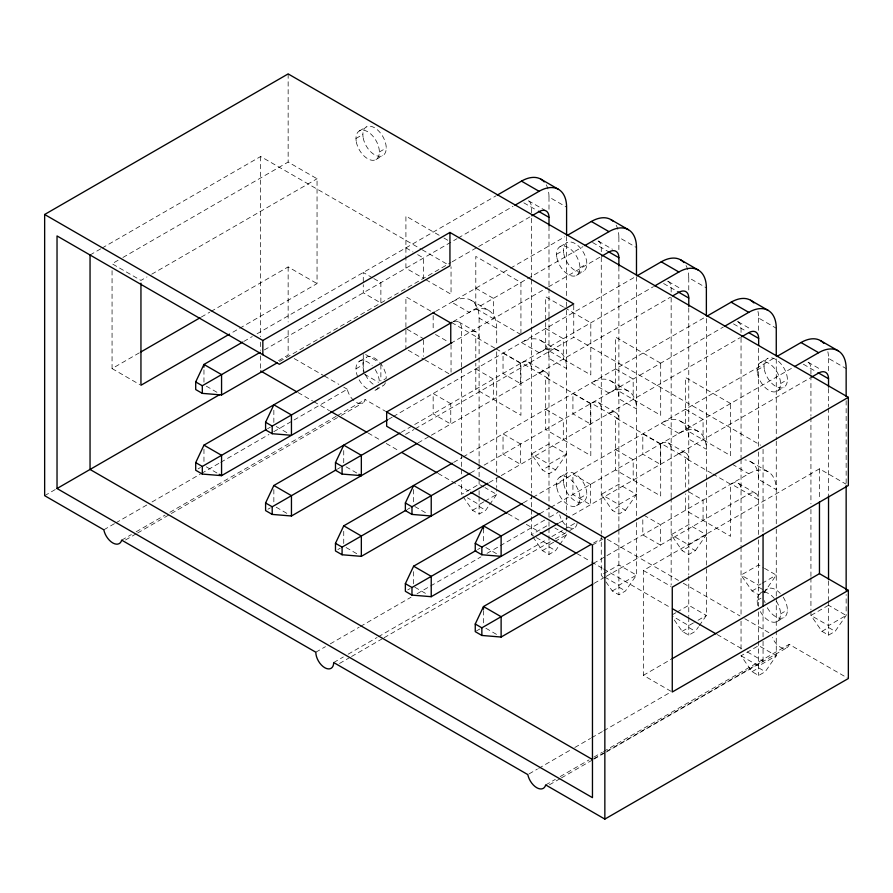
<?xml version="1.0" encoding="UTF-8"?>
<svg xmlns="http://www.w3.org/2000/svg" width="893" height="893" viewBox="0 0 893 893"><rect width="100%" height="100%" fill="white"/><g stroke="black" fill="none" stroke-linecap="round" stroke-linejoin="round"><path stroke-width="0.67" stroke-dasharray="4.46 3.35" d="M463.065 496.664L472.497 510.283L479.106 514.1L485.703 510.283L488.851 505.739M489.643 504.612L496.709 494.398L496.709 488.862M555.591 469.93L566.597 454.046L548.994 443.877L531.38 454.046L542.386 469.93L548.994 473.748L555.591 469.93L548.994 466.124L542.386 469.93M532.954 537.017L542.386 550.635L548.994 554.441L555.591 550.635L566.597 534.751L566.597 529.203M625.48 510.283L636.486 494.398L618.882 484.229L601.268 494.398L612.274 510.283L618.882 514.1L625.48 510.283L618.882 506.476L612.274 510.283M605.99 581.901L612.274 590.976L618.882 594.794L625.48 590.976L636.486 575.092L636.486 518.32M695.368 550.635L706.374 534.751L688.771 524.582L671.156 534.751L682.163 550.635L688.771 554.441L695.368 550.635L688.771 546.817L682.163 550.635M674.304 619.988L682.163 631.329L688.771 635.146L695.368 631.329L698.516 626.797M699.297 625.658L706.374 615.444L706.374 566.977M764.52 568.316L776.263 575.092L765.256 590.976L761.952 592.885M741.045 655.797L758.648 665.955L776.263 655.797L758.648 645.628L741.045 655.797L752.051 671.681L758.648 675.488L765.256 671.681L776.263 655.797L776.263 630.871M810.933 611.259L810.933 615.444L821.94 631.329L828.537 635.146L835.145 631.329L846.151 615.444L846.151 594.526M90.048 254.996L100.864 248.756M102.059 248.064L260.644 156.509L421.005 249.091M118.088 260.254L112.06 263.736L140.949 280.413L146.977 276.93M122.91 257.474L288.149 162.068L317.048 178.756L317.048 283.594L230.718 333.435M359.399 130.914L366.286 126.94M355.972 138.482L362.859 134.508M151.721 274.196L317.048 178.756M379.369 151.989L386.245 148.015M375.942 159.557L382.818 155.583M112.06 270.635L112.06 368.586L139.799 352.568M201.316 317.048L209.755 312.182M210.96 311.478L288.149 266.918L317.048 283.594M243.8 341.45L252.25 336.572M257.084 333.781L496.128 195.768M264.328 349.933L456.993 238.699M458.198 237.996L513.029 206.35M44.65 495.671L55.5 489.409M278.516 360.649L288.149 355.079L288.149 327.53M279.52 361.498L450.954 262.52M452.159 261.816L477.509 247.182M478.726 246.49L530.632 216.508M435.527 311.456L509.267 268.882M510.472 268.179L564.8 236.812M359.399 361.252L366.286 357.278M559.978 246.714L566.865 242.74M355.972 368.82L362.859 364.846M556.562 254.282L563.438 250.319M198.067 468.892L200.423 467.53M267.476 428.819L270.4 427.122M453.131 321.625L582.917 246.691M103.811 529.817L114.65 523.555M115.856 522.863L147.2 504.768M152.022 501.978L200.244 474.138M201.45 473.446L219.533 463.009M220.738 462.317L268.96 434.478M273.771 431.687L347.31 389.236A13.082 7.557 60 0 0 356.251 402.341A13.082 7.557 60 0 0 365.192 399.562L385.687 411.394M383.945 379.681L386.245 378.353A16.543 9.544 60 0 0 374.413 358.015A16.543 9.544 60 0 0 362.859 365.181A16.543 9.544 60 0 0 374.982 385.341M579.948 267.788L586.824 263.815M450.764 343.325L547.398 287.535M548.603 286.832L600.52 256.86M375.942 389.895L382.818 385.921M576.521 275.357L583.397 271.383M121.694 540.142L131.338 534.583M136.16 531.793L165.082 515.094M169.904 512.303L336.259 416.261M337.465 415.569L365.192 399.562M125.533 539.964L136.383 533.69M137.589 532.998L170.139 514.212M171.344 513.508L340.11 416.071M341.316 415.379L363.016 402.855M388.399 419.364L392.228 417.154M393.233 416.573L634.689 277.165M267.945 509.233L270.311 507.871M337.353 469.16L340.289 467.474M401.18 432.312L653.509 286.631M405.567 434.389L413.972 429.533M415.178 428.841L573.752 337.286L760.646 445.183M418.08 442.895L430.158 435.918M431.364 435.226L670.409 297.213M453.655 462.384L462.116 457.506M463.121 456.915L705.783 316.814M337.833 549.586L340.2 548.224M407.241 509.512L410.166 507.827M470.566 472.955L723.397 326.983M489.174 482.544L500.259 476.148M501.252 475.567L740.297 337.565M483.805 501.855L479.106 504.567L467.363 497.792M484.977 501.174L496.709 494.398L484.977 487.623M566.597 454.046L548.994 464.215L531.38 454.046M472.497 510.283L479.106 506.476L485.703 510.283M559.978 477.052L566.865 473.089M760.568 362.525L767.444 358.551M523.343 502.848L532.005 497.847M533.009 497.267L775.671 357.167M556.562 484.631L563.438 480.657M757.141 370.093L764.017 366.119M407.721 589.938L410.088 588.576M477.61 549.586L480.054 548.168M539.752 513.709L549.608 508.017M550.814 507.324L792.571 367.737M579.948 498.127L586.824 494.153M780.527 383.588L787.403 379.625M315.809 652.214L325.454 646.655M330.276 643.864L359.198 627.165M360.404 626.462L411.037 597.238M417.064 593.756L480.959 556.875M486.986 553.392L499.042 546.427M500.247 545.735L544.842 519.983M549.664 517.203L558.103 512.325M576.521 505.695L583.397 501.732M777.1 391.167L783.976 387.194M531.38 516.746L531.38 534.751L548.994 524.582M559.063 522.885L810.185 377.906M333.692 662.539L343.336 656.98M348.158 654.189L377.092 637.49M378.297 636.787L547.063 539.361M551.874 536.57L562.724 530.308M563.929 529.616L574.779 523.354M339.507 663.466L350.357 657.192M351.563 656.5L382.907 638.406M384.113 637.714L550.468 541.671M555.29 538.881L568.551 531.223M569.756 530.531L574.579 527.752M553.682 542.207L548.994 544.909L534.907 536.782M554.866 541.526L566.597 534.751L554.866 527.964M636.486 494.398L618.882 504.567L601.268 494.398M542.386 550.635L548.994 546.817L555.591 550.635M593.432 543.078L601.882 538.2M592.461 545.065L603.277 538.825M476.427 630.96L479.965 628.918M593.432 563.416L748.747 473.748A38.912 22.47 -60 0 1 776.263 489.632L758.648 479.463A38.912 22.47 -60 0 0 744.896 459.895M603.612 573.741L618.882 564.934L636.486 575.092L618.882 585.261L603.612 576.454M594.124 583.341L604.996 577.068M606.213 576.376L748.747 494.075A14.009 8.093 -60 0 1 758.648 499.801L731.133 483.906A14.009 8.093 -60 0 1 741.045 489.632M671.056 691.316L643.362 675.331L643.362 570.482L819.461 468.814L845.939 484.106M706.374 534.751L688.771 544.909L671.156 534.751M612.274 590.976L618.882 587.17L625.48 590.976M672.329 614.764L675.856 612.732M677.028 612.051L688.771 605.275L706.374 615.444L694.631 622.22M760.858 593.521L758.648 594.794L752.051 590.976L741.045 575.092L758.648 564.934L763.348 567.635M693.459 622.901L688.771 625.613L672.329 616.125M761.003 583.91L758.648 585.261L741.045 575.092M762.175 583.229L776.263 575.092M682.163 631.329L688.771 627.522L695.368 631.329M752.051 590.976L758.648 587.17L763.057 589.715M760.568 592.863L764.006 590.876M765.145 590.217L767.444 588.889M757.141 600.431L761.729 597.785M643.362 675.331L671.112 659.313M780.527 613.938L787.403 609.964M777.1 621.506L783.976 617.532M529.013 773.918L537.452 769.052M538.658 768.348L570.002 750.254M574.824 747.474L590.485 738.422M591.691 737.73L602.541 731.467M603.746 730.764L671.257 691.796M545.69 784.936L555.334 779.377M560.157 776.586L589.09 759.887M593.912 757.097L602.351 752.23M603.556 751.538L789.189 644.355L847.144 677.809M593.666 758.827L763.057 661.032L763.057 639.109M549.396 784.835L560.246 778.573M561.451 777.881L592.796 759.787M594.001 759.083L604.851 752.821M606.057 752.129L786.878 647.738M752.051 671.681L758.648 667.864L765.256 671.681M821.94 631.329L828.537 627.522L835.145 631.329M546.27 184.806A38.912 22.47 -60 0 1 548.994 197.018L566.597 207.187M616.159 225.159A38.912 22.47 -60 0 1 618.882 237.371L636.486 247.54M686.036 265.511A38.912 22.47 -60 0 1 688.771 277.723L706.374 287.881M757.967 311.4A38.912 22.47 -60 0 1 758.648 318.064L776.263 328.233M827.844 351.742A38.912 22.47 -60 0 1 828.537 358.417L846.151 368.586M528.477 200.769L544.92 210.268M598.366 241.121L612.453 249.259M668.254 281.474L681.169 288.93M738.143 321.815L751.058 329.271M808.031 362.167L820.946 369.624M523.823 202.823L537.251 210.581M592.539 242.494L607.798 251.301M663.599 283.516L677.687 291.654M733.488 323.869L746.916 331.627M803.376 364.221L816.805 371.968M439.166 235.283L405.913 216.084L405.913 268.19L423.728 278.471M443.91 238.018L448.666 240.764M563.505 307.058L545.69 296.777L545.69 318.723M564.689 307.75L590.809 322.831L590.809 374.937L545.69 348.884L545.69 320.085M422.21 249.794L447.527 264.406M405.913 247.852L412.957 251.915M417.656 254.628L423.528 258.021L423.528 278.348M475.802 288.205L493.416 298.374L493.416 318.701M545.69 328.546L563.304 338.715L563.304 359.053M615.578 368.898L633.182 379.067L633.182 399.394M685.467 409.251L703.07 419.42L703.07 439.747M471.046 300.26L488.661 310.418M540.935 340.601L558.538 350.77M610.823 380.954L628.426 391.123M680.712 421.306L698.315 431.464M750.589 461.648L768.203 471.817M425.916 279.732L451.043 294.244L451.043 266.817M520.932 334.585L475.802 308.531L475.802 256.425L520.932 282.478L520.932 333.212M496.709 328.233A38.912 22.47 -60 0 0 469.205 312.349L451.59 302.18A38.912 22.47 -60 0 1 479.106 318.064L496.709 328.233L496.709 346.238M732.316 464.26L748.747 473.748M458.589 321.826L476.203 331.984M528.477 362.167L546.092 372.336M598.366 402.52L615.98 412.689M668.254 442.872L685.869 453.03M738.143 483.213L755.746 493.382M451.59 322.518L479.106 338.402A14.009 8.093 -60 0 0 469.205 332.687M430.85 311.177L405.913 296.777L405.913 328.557M494.8 348.103L475.802 337.13L475.802 357.847M495.995 348.783L520.932 363.183L520.932 415.29L475.802 389.236L475.802 363.183M711.587 473.257L685.467 458.176L685.467 489.944M712.77 473.949L730.586 484.229L730.586 536.336L685.467 510.283L685.467 493.829M372.66 277.902L363.272 272.477L363.272 283.315M373.832 278.571L380.876 282.646L380.876 302.973L363.272 292.804L363.272 284.677M435.505 334.518L448.42 341.963M407.085 329.227L423.528 338.715M475.802 368.898L493.416 379.067L493.416 399.405M545.69 409.251L563.304 419.42L563.304 439.747M615.578 449.603L633.182 459.761L633.182 480.099M688.983 491.976L703.07 500.113L703.07 520.452M408.268 350.246L423.728 359.165M424.722 359.745L451.043 374.937M365.617 354.532L378.532 361.989M643.987 515.25L660.429 524.738L660.429 545.065L642.815 534.907L642.815 517.281M364.444 374.189L378.532 382.316M294.188 358.562L323.166 375.294M324.371 375.986L338.86 384.358M343.693 387.149L347.31 389.236M607.34 539.361L678.468 580.428M683.29 583.218L739.962 615.936M744.784 618.715L770.101 633.338M643.362 570.482L671.056 586.467M483.805 486.942L479.106 484.229L461.491 494.398L461.491 480.546M298.083 392.585L312.572 400.946M313.778 401.649L329.484 410.713M368.128 433.027L381.411 440.695M386.245 443.486L399.528 451.155M438.173 473.469L468.367 490.893M508.229 513.91L521.512 521.579M526.345 524.37L540.834 532.73M577.068 553.649L590.351 561.329M591.557 562.021L602.429 568.294M603.635 568.997L671.268 608.044M717.157 634.532L742.518 649.178M747.352 651.968L763.057 661.032M531.38 534.751L533.735 536.101M206.305 386.144L218.048 392.92M276.194 426.486L287.937 433.272M346.082 466.838L357.825 473.614M414.798 506.51L426.53 513.285M485.859 547.532L498.774 554.988M112.06 368.586L139.743 384.57M206.305 466.838L218.048 473.614M276.194 507.191L289.109 514.647M346.082 547.532L358.997 554.988M414.798 587.203L427.702 594.66M485.859 628.237L497.591 635.012M602.842 577.369L601.268 575.092L601.268 534.94M846.151 400.656L846.151 484.341M828.537 358.417L828.537 372.359M828.537 388.511L828.537 406.639M828.537 408.034L828.537 495.102M828.537 580.986L828.537 599.694M828.537 600.509L828.537 635.146M819.461 468.814L819.461 499.165M810.933 374.156L810.933 368.586A14.009 8.093 -60 0 0 806.602 361.632M810.933 375.551L810.933 416.004M810.933 417.399L810.933 503.864M810.933 509.445L810.933 576.398M810.933 577.782L810.933 609.863M776.263 358.919L776.263 439.814M776.263 441.209L776.263 527.674M776.263 529.069L776.263 596.256M776.263 597.64L776.263 629.487M763.057 449.313L763.057 533.11M763.057 608.97L763.057 637.736M758.648 318.064L758.648 332.017M758.648 348.158L758.648 447.192M758.648 451.958L758.648 535.052M758.648 539.83L758.648 606.414M758.648 611.962L758.648 640.091M758.648 641.04L758.648 675.488M741.045 332.419L741.045 328.233A14.009 8.093 -60 0 0 737.317 321.447M741.045 338L741.045 457.942M741.045 459.337L741.045 546.404M741.045 547.197L741.045 615.634M741.045 621.171L741.045 650.249M706.374 318.567L706.374 565.593M688.771 277.723L688.771 291.665M688.771 307.817L688.771 487.143M688.771 487.734L688.771 574.813M688.771 576.197L688.771 616.393M688.771 617.297L688.771 635.146M671.156 292.067L671.156 287.881A14.009 8.093 -60 0 0 667.428 281.094M671.156 297.648L671.156 497.088M671.156 497.747L671.156 584.982M636.486 276.819L636.486 516.935M618.882 237.371L618.882 251.313M618.882 266.661L618.882 528.489M618.882 529.873L618.882 594.794M601.268 251.714L601.268 247.54A14.009 8.093 -60 0 0 598.098 240.976M601.268 257.296L601.268 533.556M573.752 305.317L573.752 337.286M566.597 236.478L566.597 300.628M566.597 302.024L566.597 309M566.597 310.396L566.597 513.977M566.597 515.361L566.597 527.819M548.994 197.018L548.994 209.576M548.994 226.309L548.994 287.088M548.994 288.484L548.994 316.379M548.994 316.959L548.994 503.808M548.994 504.757L548.994 517.214M548.994 521.813L548.994 527.361M548.994 528.299L548.994 535.22M548.994 535.7L548.994 554.441M531.38 212.768L531.38 207.187A14.009 8.093 -60 0 0 527.06 200.233M531.38 218.35L531.38 278.315M531.38 279.71L531.38 325.733M531.38 327.128L531.38 493.204M531.38 494.588L531.38 508.441M531.38 509.825L531.38 515.361M496.709 351.775L496.709 472.241M496.709 477.777L496.709 487.478M483.504 528.556L483.504 543.469M483.504 610.611L483.504 624.174M479.106 318.064L479.106 356.407M479.106 357.792L479.106 463.456M479.106 464.405L479.106 478.257M479.106 479.641L479.106 485.178M479.106 490.715L479.106 496.251M479.106 496.742L479.106 514.1M461.491 367.001L461.491 328.233A14.009 8.093 -60 0 0 453.064 321.793M461.491 368.396L461.491 452.851M461.491 454.247L461.491 468.088M461.491 469.472L461.491 475.009M451.043 344.776L451.043 372.191M433.161 315.53L433.161 330.443M423.528 340.077L423.528 356.34M413.615 489.565L413.615 503.116M413.615 571.62L413.615 583.821M405.913 329.908L405.913 348.884M380.876 364.701L380.876 380.965M363.272 354.532L363.272 373.508M343.738 450.574L343.738 462.775M343.738 531.268L343.738 544.83M288.149 73.907L288.149 162.068M288.149 266.918L288.149 322.016M273.85 410.222L273.85 422.422M273.85 489.565L273.85 503.116M260.644 156.509L260.644 336.717M260.644 342.198L260.644 350.413M260.644 355.894L260.644 369.602M203.961 369.869L203.961 383.432M203.961 449.212L203.961 462.775M678.859 453.733A14.009 8.093 -60 0 1 688.771 459.449L661.255 443.564A14.009 8.093 -60 0 1 671.156 449.279M608.97 413.381A14.009 8.093 -60 0 1 618.882 419.096L591.367 403.212A14.009 8.093 -60 0 1 601.268 408.927M539.082 373.028A14.009 8.093 -60 0 1 548.994 378.755L521.479 362.859A14.009 8.093 -60 0 1 531.38 368.586M385.475 382.729A16.543 9.544 60 0 1 379.893 386.702M378.264 387.417A16.543 9.544 60 0 1 373.765 390.621M367.246 388.823A16.543 9.544 60 0 1 356.262 366.052A16.543 9.544 60 0 1 372.247 365.784M375.149 369.512A16.543 9.544 60 0 1 379.335 381.322M764.263 592.115A16.543 9.544 60 0 1 779.165 606.827A16.543 9.544 60 0 1 775.169 622.187A16.543 9.544 60 0 1 759.575 610.086M757.911 605.7A16.543 9.544 60 0 1 761.349 592.483M783.194 597.149A16.543 9.544 60 0 1 784.132 617.443A16.543 9.544 60 0 1 766.998 607.195M765.122 602.831A16.543 9.544 60 0 1 764.508 600.632M764.508 592.852A16.543 9.544 60 0 1 780.281 593.421M789.189 644.355A13.082 7.557 60 0 1 781.598 647.793A13.082 7.557 60 0 1 772.367 637.49M577.101 523.41A12.647 7.3 60 0 1 568.908 527.473A12.647 7.3 60 0 1 559.688 514.826M828.537 605.275L810.933 615.444L828.537 625.613L846.151 615.444L828.537 605.275M660.697 363.183L615.578 337.13L615.578 389.236L660.697 415.29L660.697 363.183M730.586 403.524L685.467 377.482L685.467 429.578L730.586 455.631L730.586 403.524M539.082 352.702L521.479 342.532A38.912 22.47 -60 0 1 548.994 358.417L566.597 368.586A38.912 22.47 -60 0 0 539.082 352.702M608.97 393.043L591.367 382.885A38.912 22.47 -60 0 1 618.882 398.769L636.486 408.927A38.912 22.47 -60 0 0 608.97 393.043M678.859 433.395L661.255 423.226A38.912 22.47 -60 0 1 688.771 439.11L706.374 449.279A38.912 22.47 -60 0 0 678.859 433.395M590.809 403.536L545.69 377.482L545.69 429.578L590.809 455.631L590.809 403.536M660.697 443.877L615.578 417.824L615.578 469.93L660.697 495.983L660.697 443.877M520.652 363.339L503.038 353.17L503.038 373.508L520.652 383.677L520.652 363.339M590.541 403.692L572.926 393.523L572.926 413.85L590.541 424.019L590.541 403.692M660.429 444.033L642.815 433.875L642.815 454.202L660.429 464.371L660.429 444.033M450.764 403.692L433.161 393.523L433.161 413.861L450.764 424.019L450.764 403.692M520.652 444.033L503.038 433.875L503.038 454.202L520.652 464.371L520.652 444.033M590.541 484.386L572.926 474.216L572.926 494.555L590.541 504.724L590.541 484.386M363.205 137.968A16.543 9.544 60 0 0 382.662 155.672A16.543 9.544 60 0 0 377.784 130.155A16.543 9.544 60 0 0 363.205 137.968M356.318 141.931A16.543 9.544 60 0 0 375.786 159.635A16.543 9.544 60 0 0 370.908 134.117A16.543 9.544 60 0 0 356.318 141.931M563.784 253.768A16.543 9.544 60 0 0 583.252 271.472A16.543 9.544 60 0 0 578.363 245.955A16.543 9.544 60 0 0 563.784 253.768M556.908 257.742A16.543 9.544 60 0 0 576.365 275.446A16.543 9.544 60 0 0 571.487 249.928A16.543 9.544 60 0 0 556.908 257.742M563.784 484.106A16.543 9.544 60 0 0 583.252 501.81A16.543 9.544 60 0 0 578.363 476.293A16.543 9.544 60 0 0 563.784 484.106M556.908 488.08A16.543 9.544 60 0 0 576.365 505.784A16.543 9.544 60 0 0 571.487 480.267A16.543 9.544 60 0 0 556.908 488.08M764.363 369.568A16.543 9.544 60 0 0 783.831 387.272A16.543 9.544 60 0 0 778.942 361.754A16.543 9.544 60 0 0 764.363 369.568M757.487 373.542A16.543 9.544 60 0 0 776.955 391.246A16.543 9.544 60 0 0 772.065 365.728A16.543 9.544 60 0 0 757.487 373.542"/><path stroke-width="1.34" d="M277.109 362.893L221.564 394.952L202.309 393.366L195.701 389.549L195.701 381.925L203.961 364.456L242.595 342.142M452.025 342.599L221.564 475.645L202.309 474.06L195.701 470.254L195.701 462.619L203.961 445.149L434.411 312.092M265.589 422.277L273.85 404.797L291.453 414.966L291.453 435.304L272.198 433.708L265.589 429.901L265.589 422.277L272.198 426.084L452.025 322.261M417.087 443.464L291.453 515.998L272.198 514.413L265.589 510.595L265.589 502.971L273.85 485.502L387.395 419.944M335.478 462.619L343.738 445.149L361.341 455.318L361.341 475.645L342.086 474.06L335.478 470.243L335.478 462.619L342.086 466.436L399.975 433.016M487.969 483.236L361.341 556.35L342.086 554.754L335.478 550.948L335.478 543.324L343.738 525.843L452.249 463.188M405.366 502.971L413.615 485.502L431.23 495.66L431.23 515.998L411.974 514.413L405.366 510.595L405.366 502.971L411.974 506.789L469.863 473.357M558.069 523.465L431.23 596.691L411.974 595.106L405.366 591.3L405.366 583.676L413.615 566.195L522.338 503.429M475.255 543.324L483.504 525.843L501.118 536.012L501.118 556.35L481.852 554.754L475.255 550.948L475.255 543.324L481.852 547.13L539.752 513.709M592.919 584.044L501.118 637.044L481.852 635.459L475.255 631.641L475.255 624.017L483.504 606.548L591.01 544.473M44.65 214.487L288.149 73.907L848.35 397.329L848.35 485.502L672.262 587.17L672.262 692.008L848.35 590.34L848.35 678.513L604.851 819.093L545.69 784.936A13.082 7.557 60 0 1 536.749 787.715A13.082 7.557 60 0 1 527.808 774.611L333.692 662.539A12.647 7.3 60 0 1 324.751 667.707A12.647 7.3 60 0 1 315.809 652.214L121.694 540.142A13.082 7.557 60 0 1 112.752 542.922A13.082 7.557 60 0 1 103.811 529.817L44.65 495.671L44.65 214.487L262.843 340.467L449.938 232.448L573.752 303.921L386.658 411.952L386.658 426.24L592.461 545.065L592.461 797.65L57.029 488.516L57.029 235.942L279.353 364.288L449.938 265.801L449.938 232.448M141.005 351.875L200.11 317.752M229.523 334.127L140.949 385.263L140.949 283.181M497.334 195.076L521.479 181.134A38.912 22.47 -60 0 1 544.205 181.882M195.701 381.925L202.309 385.743L260.198 352.311M514.937 205.245L539.082 191.303A38.912 22.47 -60 0 1 566.597 207.187L566.597 235.082M57.029 488.516L219.79 394.55M531.837 215.816L539.082 211.63A14.009 8.093 -60 0 1 548.994 217.356L548.994 225.717M567.222 235.428L591.367 221.486A38.912 22.47 -60 0 1 612.877 221.029M195.701 462.619L202.309 466.436L266.259 429.511M584.826 245.586L608.97 231.644A38.912 22.47 -60 0 1 636.486 247.54L636.486 275.435M601.726 256.168L608.97 251.982A14.009 8.093 -60 0 1 618.882 257.697L618.882 266.069M637.1 275.77L661.255 261.828A38.912 22.47 -60 0 1 683.982 262.575M265.589 502.971L272.198 506.789L336.148 469.863M654.714 285.939L678.859 271.997A38.912 22.47 -60 0 1 706.374 287.881L706.374 315.776M672.82 295.817L678.859 292.335A14.009 8.093 -60 0 1 688.771 298.05L688.771 306.422M706.988 316.122L731.133 302.18A38.912 22.47 -60 0 1 753.871 302.928M335.478 543.324L342.086 547.13L406.036 510.216M724.603 326.291L748.747 312.349A38.912 22.47 -60 0 1 776.263 328.233L776.263 356.128M741.503 336.862L748.747 332.676A14.009 8.093 -60 0 1 758.648 338.402L758.648 345.368M776.877 356.474L801.021 342.532A38.912 22.47 -60 0 1 823.759 343.28M405.366 583.676L411.974 587.482L475.924 550.557M794.491 366.632L818.635 352.702A38.912 22.47 -60 0 1 846.151 368.586L846.151 396.481M811.391 377.214L818.635 373.028A14.009 8.093 -60 0 1 828.537 378.744L828.537 387.115M386.658 411.952L604.851 537.921L848.35 397.329M475.255 624.017L481.852 627.835L592.919 563.706M672.094 658.744L819.461 573.663L848.35 590.34M540.935 179.203L558.538 189.372M610.823 219.555L628.426 229.724M680.712 259.908L698.315 270.077M750.589 300.249L768.203 310.418M820.477 340.601L838.092 350.77M521.479 181.134L539.082 191.303M591.367 221.486L608.97 231.644M661.255 261.828L678.859 271.997M731.133 302.18L748.747 312.349M801.021 342.532L818.635 352.702M538.423 211.25L548.994 217.356M608.312 251.603L618.882 257.697M678.2 291.955L688.771 298.05M749.26 332.977L758.648 338.402M817.977 372.649L828.537 378.744M433.161 312.829L450.764 322.987L450.764 343.325M260.644 370.963L296.867 391.882M330.689 411.405L366.923 432.324M401.939 452.55L436.967 472.765M470.79 492.289L507.012 513.207M540.834 532.73L575.862 552.957M672.474 608.736L715.952 633.84M358.997 474.295L361.341 475.645M203.961 445.149L221.564 455.318L221.564 475.645L219.22 474.295M273.85 485.502L291.453 495.671L291.453 515.998M343.738 525.843L361.341 536.012L361.341 556.35M413.615 566.195L431.23 576.365L431.23 596.691M592.461 759.519L90.048 469.461L90.048 254.996M846.151 485.736L846.151 590.34M828.537 495.905L828.537 579.59M819.461 501.922L819.461 573.663M763.057 534.494L763.057 606.224M604.851 537.921L604.851 819.093M501.118 637.044L501.118 616.717L483.504 606.548L483.504 609.26M483.504 525.843L483.504 528.556M481.852 547.13L481.852 554.754M481.852 627.835L481.852 635.459M411.974 506.789L411.974 514.413M411.974 587.482L411.974 595.106M342.086 466.436L342.086 474.06M342.086 547.13L342.086 554.754M272.198 426.084L272.198 433.708M272.198 506.789L272.198 514.413M262.843 340.467L262.843 354.755M221.564 394.952L221.564 374.613L203.961 364.456L203.961 367.157M202.309 385.743L202.309 393.366M202.309 466.436L202.309 474.06"/></g></svg>
